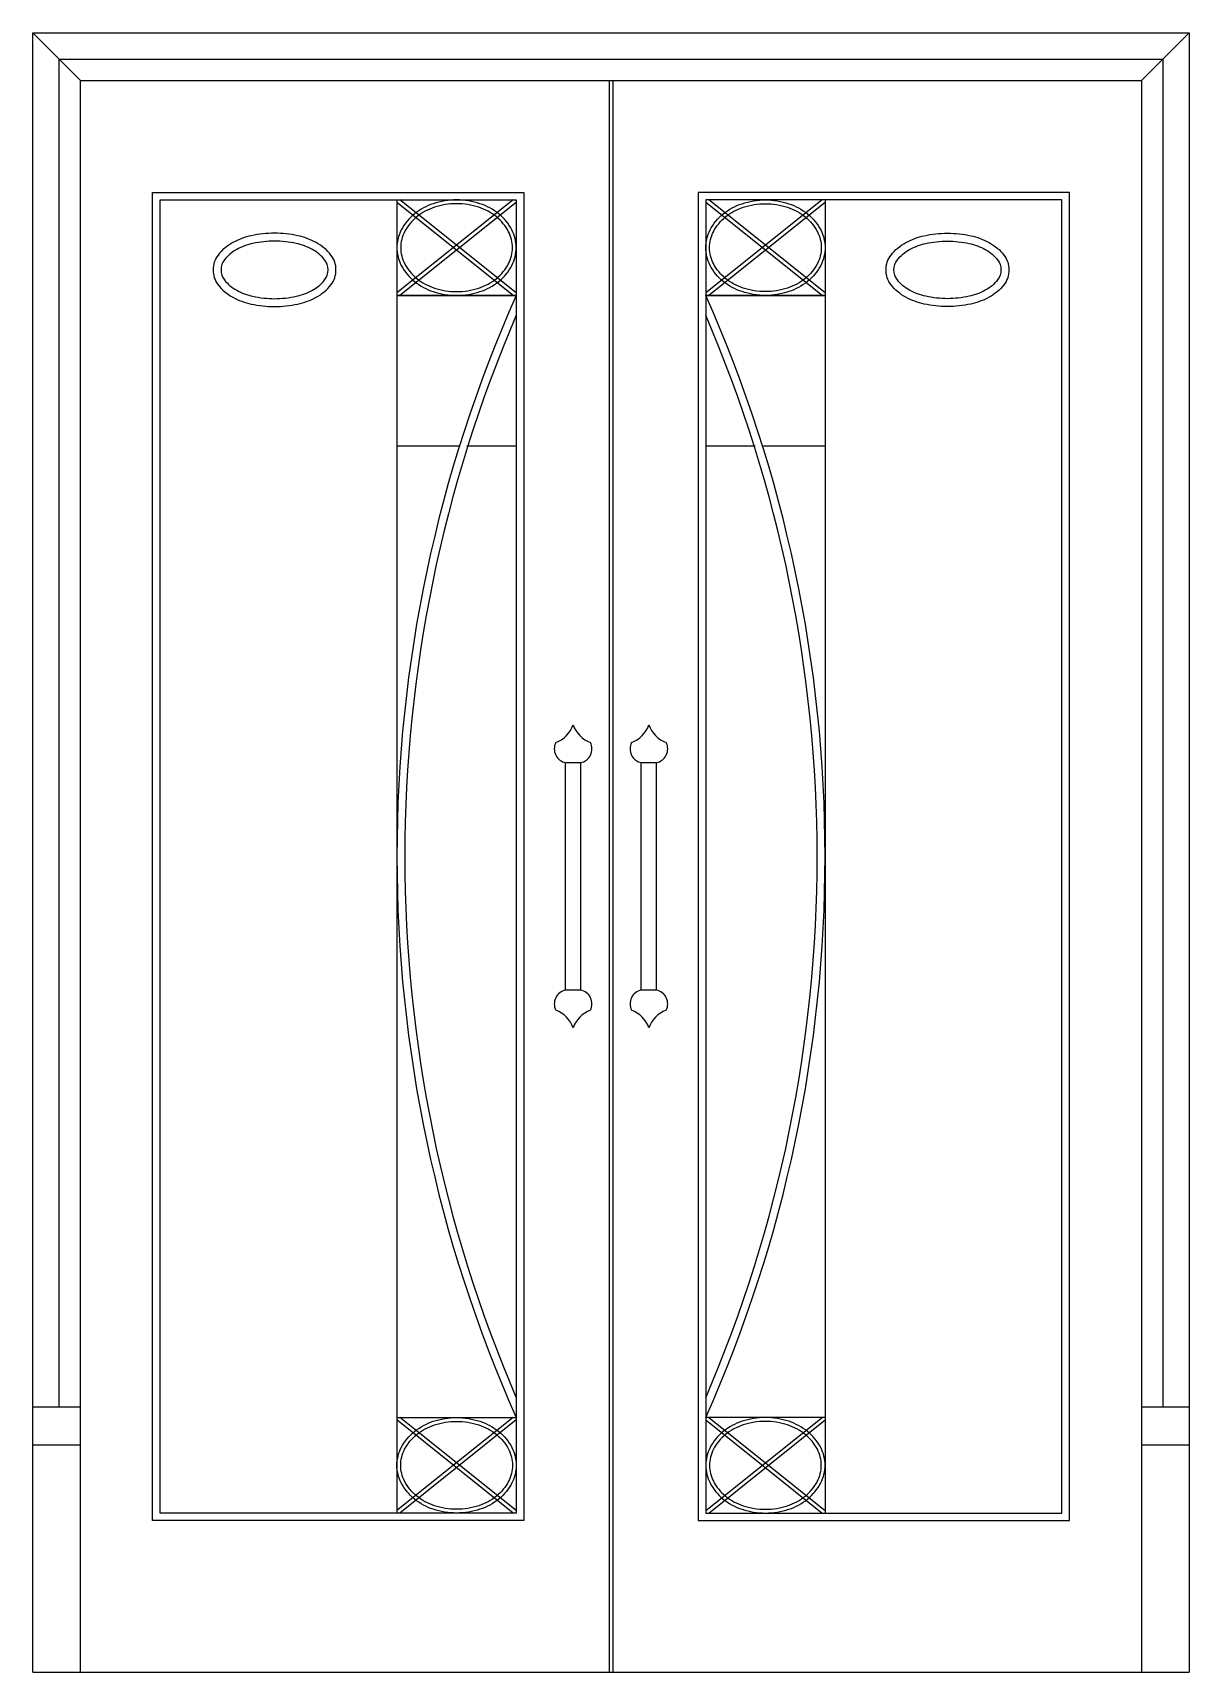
# Model space of a CAD drawing. Header units: metres. Extents: x 0 to 1526, y 0 to 2163.
import ezdxf

# ---------------------------------------------------------------- set-up
doc = ezdxf.new("R2010")
doc.units = ezdxf.units.M
for name, color, linetype in [('2', 2, 'Continuous'), ('3', 3, 'Continuous'), ('4', 4, 'Continuous'), ('6', 3, 'Continuous'), ('7', 7, 'Continuous')]:
    doc.layers.add(name, color=color, linetype=linetype)

msp = doc.modelspace()

# ---------------------------------------------------------------- hatches: boundary and pattern name
at = {"layer": '3'}
h = msp.add_hatch(dxfattribs=at)
h.set_pattern_fill('AR-RROOF', scale=350)
h.paths.add_polyline_path([(966.75, 1876.3), (913.1, 1833.38, 0.08), (935.88, 1821.48, 0.08), (966.75, 1816.5, 0.08), (997.62, 1821.48, 0.08), (1020.4, 1833.38)])
h.paths.add_polyline_path([(1045.5, 1939.3), (1045.5, 1942.5), (888, 1942.5), (888, 1939.3), (966.75, 1876.3)])
h.paths.add_polyline_path([(913.08, 1919.23, 0.1), (898.13, 1900.56, 0.12), (893, 1879.5, 0.12), (898.13, 1858.44, 0.1), (913.08, 1839.77), (962.75, 1879.5)])
h.paths.add_polyline_path([(1040.5, 1879.5, 0.12), (1035.37, 1900.56, 0.1), (1020.42, 1919.23), (970.75, 1879.5), (1020.42, 1839.77, 0.1), (1035.37, 1858.44, 0.12)])
h.paths.add_polyline_path([(1045.5, 1816.5), (888, 1816.5, -0.11), (1045.5, 1076.25)])
h.paths.add_polyline_path([(888, 1790.32), (888, 362.18, 0.21)])
h.paths.add_polyline_path([(1045.5, 1076.25, -0.11), (888, 336), (1045.5, 336)])
h.paths.add_polyline_path([(1016.36, 315.89, 0.08), (996.05, 326.27, 0.08), (966.75, 331, 0.08), (937.45, 326.27, 0.08), (917.14, 315.89), (966.75, 276.2)])
h.paths.add_polyline_path([(913.08, 312.73, 0.1), (898.13, 294.06, 0.12), (893, 273, 0.12), (898.13, 251.94, 0.1), (913.08, 233.27), (962.75, 273)])
h.paths.add_polyline_path([(608.86, 315.89, 0.08), (588.55, 326.27, 0.08), (559.25, 331, 0.08), (529.95, 326.27, 0.08), (509.64, 315.89), (559.25, 276.2)])
h.paths.add_polyline_path([(555.25, 273), (505.58, 312.73, 0.1), (490.63, 294.06, 0.12), (485.5, 273, 0.12), (490.63, 251.94, 0.1), (505.58, 233.27)])
h.paths.add_polyline_path([(612.92, 233.26, -0.09), (588.55, 219.73, -0.08), (559.25, 215, -0.08), (529.95, 219.73, -0.09), (505.58, 233.26), (480.5, 213.2), (480.5, 1939.3), (634, 1816.5), (638, 1816.5, 0.21), (638, 336), (634, 336), (608.86, 315.89, -0.01), (611.81, 313.64), (611.81, 313.64), (611.81, 313.64, -0.1), (627.87, 294.06, -0.12), (633, 273, -0.12), (627.87, 251.94, -0.1), (612.92, 233.27)])
h.paths.add_polyline_path([(480.5, 1939.3), (480.5, 1816.5), (634, 1816.5)])
h.paths.add_polyline_path([(632.31, 1902.86, -0.12), (638, 1879.5), (638, 1939.3), (563.25, 1879.5), (612.92, 1839.77, 0.1), (627.87, 1858.44), (627.87, 1858.44, -0.1), (612.92, 1839.77), (616.9, 1836.58, 0.1), (632.31, 1856.14, 0.12), (638, 1879.5, 0.12), (632.31, 1902.86)])
h.paths.add_polyline_path([(505.58, 1919.23, 0.1), (490.63, 1900.56, 0.12), (485.5, 1879.5, 0.12), (490.63, 1858.44, 0.1), (505.58, 1839.77), (555.25, 1879.5)])
h.paths.add_polyline_path([(638, 1790.32, 0.21), (638, 362.18)])

# ---------------------------------------------------------------- linework, layer by layer
at = {"layer": '2'}
msp.add_line((0, 0), (1526, 0), dxfattribs=at)
at = {"layer": '3'}
for p, q in [((63, 2100), (0, 2163)), ((1463, 2100), (1526, 2163)), ((760.5, 2100), (760.5, 0)), ((765.5, 2100), (765.5, 0)), ((0, 350), (63, 350)), ((1463, 350), (1526, 350))]:
    msp.add_line(p, q, dxfattribs=at)
msp.add_lwpolyline([(35, 350), (35, 2128), (1491, 2128), (1491, 350)], dxfattribs=at)
at = {"layer": '4'}
for p, q in [((638, 1790.32), (638, 362.18)), ((888, 1790.32), (888, 362.18))]:
    msp.add_line(p, q, dxfattribs=at)
for points in [[(0, 0), (0, 2163), (1526, 2163), (1526, 0)], [(63, 0), (63, 2100), (1463, 2100), (1463, 0)], [(638, 1816.5), (480.5, 1816.5), (480.5, 336), (638, 336)], [(888, 1816.5), (1045.5, 1816.5), (1045.5, 336), (888, 336)], [(888, 1816.5), (1045.5, 1816.5), (1045.5, 336), (888, 336)]]:
    msp.add_lwpolyline(points, dxfattribs=at)
at = {"layer": '6'}
for p, q in [((480.5, 1942.5), (480.5, 210)), ((634, 1942.5), (480.5, 1819.7)), ((634, 1816.5), (480.5, 1939.3)), ((638, 1819.7), (484.5, 1942.5)), ((638, 1939.3), (484.5, 1816.5)), ((1041.5, 1942.5), (888, 1819.7)), ((1041.5, 1816.5), (888, 1939.3)), ((1045.5, 1819.7), (892, 1942.5)), ((1045.5, 1939.3), (892, 1816.5)), ((1045.5, 1942.5), (1045.5, 210)), ((480.5, 1816.5), (638, 1816.5)), ((1045.5, 1816.5), (888, 1816.5)), ((480.5, 336), (638, 336)), ((634, 336), (480.5, 213.2)), ((634, 210), (480.5, 332.8)), ((638, 213.2), (484.5, 336)), ((638, 332.8), (484.5, 210)), ((1045.5, 336), (888, 336)), ((888, 213.2), (1041.5, 336)), ((888, 332.8), (1041.5, 210)), ((892, 336), (1045.5, 213.2)), ((892, 210), (1045.5, 332.8))]:
    msp.add_line(p, q, dxfattribs=at)
for points in [[(168, 210), (168, 1942.5), (638, 1942.5), (638, 210)], [(1358, 210), (1358, 1942.5), (888, 1942.5), (888, 210)]]:
    msp.add_lwpolyline(points, close=True, dxfattribs=at)
for points in [[(559.25, 1816.5, 0.08), (590.12, 1821.48, 0.09), (614.93, 1834.95, 0.1), (632.31, 1856.14, 0.12), (638, 1879.5, 0.12), (632.31, 1902.86, 0.1), (614.93, 1924.05, 0.09), (590.12, 1937.52, 0.08), (559.25, 1942.5, 0.08), (528.38, 1937.52, 0.09), (503.57, 1924.05, 0.1), (486.19, 1902.86, 0.12), (480.5, 1879.5, 0.12), (486.19, 1856.14, 0.1), (503.57, 1834.95, 0.09), (528.38, 1821.48, 0.08)], [(559.25, 1821.5, 0.08), (588.55, 1826.23, 0.09), (611.81, 1838.86, 0.1), (627.87, 1858.44, 0.12), (633, 1879.5, 0.12), (627.87, 1900.56, 0.1), (611.81, 1920.14, 0.09), (588.55, 1932.77, 0.08), (559.25, 1937.5, 0.08), (529.95, 1932.77, 0.09), (506.69, 1920.14, 0.1), (490.63, 1900.56, 0.12), (485.5, 1879.5, 0.12), (490.63, 1858.44, 0.1), (506.69, 1838.86, 0.09), (529.95, 1826.23, 0.08)], [(966.75, 1816.5, -0.08), (935.88, 1821.48, -0.09), (911.07, 1834.95, -0.1), (893.69, 1856.14, -0.12), (888, 1879.5, -0.12), (893.69, 1902.86, -0.1), (911.07, 1924.05, -0.09), (935.88, 1937.52, -0.08), (966.75, 1942.5, -0.08), (997.62, 1937.52, -0.09), (1022.43, 1924.05, -0.1), (1039.81, 1902.86, -0.12), (1045.5, 1879.5, -0.12), (1039.81, 1856.14, -0.1), (1022.43, 1834.95, -0.09), (997.62, 1821.48, -0.08)], [(966.75, 1821.5, -0.08), (937.45, 1826.23, -0.09), (914.19, 1838.86, -0.1), (898.13, 1858.44, -0.12), (893, 1879.5, -0.12), (898.13, 1900.56, -0.1), (914.19, 1920.14, -0.09), (937.45, 1932.77, -0.08), (966.75, 1937.5, -0.08), (996.05, 1932.77, -0.09), (1019.31, 1920.14, -0.1), (1035.37, 1900.56, -0.12), (1040.5, 1879.5, -0.12), (1035.37, 1858.44, -0.1), (1019.31, 1838.86, -0.09), (996.05, 1826.23, -0.08)], [(237.88, 1850.17, 0.17), (244.51, 1830.68, 0.11), (264.08, 1814.05, 0.07), (288.25, 1805.06, 0.05), (318.99, 1801.67, 0.05), (349.74, 1805.06, 0.07), (373.9, 1814.05, 0.11), (393.47, 1830.68, 0.17), (400.11, 1850.17, 0.17), (393.47, 1869.65, 0.11), (373.9, 1886.28, 0.07), (349.74, 1895.28, 0.05), (318.99, 1898.67, 0.05), (288.25, 1895.28, 0.07), (264.08, 1886.28, 0.11), (244.51, 1869.65, 0.17)], [(248.38, 1850.17, 0.17), (252.83, 1837.09, 0.11), (269.06, 1823.3, 0.07), (290.53, 1815.3, 0.05), (318.99, 1812.17, 0.05), (347.45, 1815.3, 0.07), (368.92, 1823.3, 0.11), (385.15, 1837.09, 0.17), (389.61, 1850.17, 0.17), (385.15, 1863.25, 0.11), (368.92, 1877.04, 0.07), (347.45, 1885.03, 0.05), (318.99, 1888.17, 0.05), (290.53, 1885.03, 0.07), (269.06, 1877.04, 0.11), (252.83, 1863.25, 0.17)], [(1288.12, 1850.17, -0.17), (1281.49, 1830.68, -0.11), (1261.92, 1814.05, -0.07), (1237.75, 1805.06, -0.05), (1207.01, 1801.67, -0.05), (1176.26, 1805.06, -0.07), (1152.1, 1814.05, -0.11), (1132.53, 1830.68, -0.17), (1125.89, 1850.17, -0.17), (1132.53, 1869.65, -0.11), (1152.1, 1886.28, -0.07), (1176.26, 1895.28, -0.05), (1207.01, 1898.67, -0.05), (1237.75, 1895.28, -0.07), (1261.92, 1886.28, -0.11), (1281.49, 1869.65, -0.17)], [(1277.62, 1850.17, -0.17), (1273.17, 1837.09, -0.11), (1256.94, 1823.3, -0.07), (1235.47, 1815.3, -0.05), (1207.01, 1812.17, -0.05), (1178.55, 1815.3, -0.07), (1157.08, 1823.3, -0.11), (1140.85, 1837.09, -0.17), (1136.39, 1850.17, -0.17), (1140.85, 1863.25, -0.11), (1157.08, 1877.04, -0.07), (1178.55, 1885.03, -0.05), (1207.01, 1888.17, -0.05), (1235.47, 1885.03, -0.07), (1256.94, 1877.04, -0.11), (1273.17, 1863.25, -0.17)], [(559.25, 336, -0.08), (590.12, 331.02, -0.09), (614.93, 317.55, -0.1), (632.31, 296.36, -0.12), (638, 273, -0.12), (632.31, 249.64, -0.1), (614.93, 228.45, -0.09), (590.12, 214.98, -0.08), (559.25, 210, -0.08), (528.38, 214.98, -0.09), (503.57, 228.45, -0.1), (486.19, 249.64, -0.12), (480.5, 273, -0.12), (486.19, 296.36, -0.1), (503.57, 317.55, -0.09), (528.38, 331.02, -0.08)], [(559.25, 331, -0.08), (588.55, 326.27, -0.09), (611.81, 313.64, -0.1), (627.87, 294.06, -0.12), (633, 273, -0.12), (627.87, 251.94, -0.1), (611.81, 232.36, -0.09), (588.55, 219.73, -0.08), (559.25, 215, -0.08), (529.95, 219.73, -0.09), (506.69, 232.36, -0.1), (490.63, 251.94, -0.12), (485.5, 273, -0.12), (490.63, 294.06, -0.1), (506.69, 313.64, -0.09), (529.95, 326.27, -0.08)], [(966.75, 336, 0.08), (935.88, 331.02, 0.09), (911.07, 317.55, 0.1), (893.69, 296.36, 0.12), (888, 273, 0.12), (893.69, 249.64, 0.1), (911.07, 228.45, 0.09), (935.88, 214.98, 0.08), (966.75, 210, 0.08), (997.62, 214.98, 0.09), (1022.43, 228.45, 0.1), (1039.81, 249.64, 0.12), (1045.5, 273, 0.12), (1039.81, 296.36, 0.1), (1022.43, 317.55, 0.09), (997.62, 331.02, 0.08)], [(966.75, 331, 0.08), (937.45, 326.27, 0.09), (914.19, 313.64, 0.1), (898.13, 294.06, 0.12), (893, 273, 0.12), (898.13, 251.94, 0.1), (914.19, 232.36, 0.09), (937.45, 219.73, 0.08), (966.75, 215, 0.08), (996.05, 219.73, 0.09), (1019.31, 232.36, 0.1), (1035.37, 251.94, 0.12), (1040.5, 273, 0.12), (1035.37, 294.06, 0.1), (1019.31, 313.64, 0.09), (996.05, 326.27, 0.08)]]:
    msp.add_lwpolyline(points, format="xyb", close=True, dxfattribs=at)
for centre, radius, start, end in [((2298.84, 1076.25), 1818.34, 155.98, 204.02), ((-772.84, 1076.25), 1818.34, 335.98, 24.02), ((2298.84, 1076.25), 1807.84, 156.73, 203.27), ((-772.84, 1076.25), 1807.84, 336.73, 23.27)]:
    msp.add_arc(centre, radius, start, end, dxfattribs=at)
at = {"layer": '7'}
for p, q in [((703, 900), (703, 1200)), ((723, 1200), (703, 1200)), ((723, 900), (723, 1200)), ((803, 900), (803, 1200)), ((823, 1200), (803, 1200)), ((823, 900), (823, 1200)), ((723, 900), (703, 900)), ((823, 900), (803, 900)), ((0, 300), (63, 300)), ((1463, 300), (1526, 300))]:
    msp.add_line(p, q, dxfattribs=at)
for points in [[(158, 200), (158, 1952.5), (648, 1952.5), (648, 200)], [(1368, 200), (1368, 1952.5), (878, 1952.5), (878, 200)]]:
    msp.add_lwpolyline(points, close=True, dxfattribs=at)
for centre, radius, start, end in [((676.85, 1262.33), 38.19, 290.33, 341.17), ((749.15, 1262.33), 38.19, 198.83, 249.67), ((776.85, 1262.33), 38.19, 290.33, 341.17), ((849.15, 1262.33), 38.19, 198.83, 249.67), ((706.71, 1218.19), 18.56, 153.34, 258.48), ((719.29, 1218.19), 18.56, 281.52, 26.66), ((806.71, 1218.19), 18.56, 153.34, 258.48), ((819.29, 1218.19), 18.56, 281.52, 26.66), ((706.71, 881.81), 18.56, 101.52, 206.66), ((719.29, 881.81), 18.56, 333.34, 78.48), ((806.71, 881.81), 18.56, 101.52, 206.66), ((819.29, 881.81), 18.56, 333.34, 78.48), ((676.85, 837.67), 38.19, 18.83, 69.67), ((749.15, 837.67), 38.19, 110.33, 161.17), ((776.85, 837.67), 38.19, 18.83, 69.67), ((849.15, 837.67), 38.19, 110.33, 161.17)]:
    msp.add_arc(centre, radius, start, end, dxfattribs=at)

doc.saveas('drawing.dxf')
